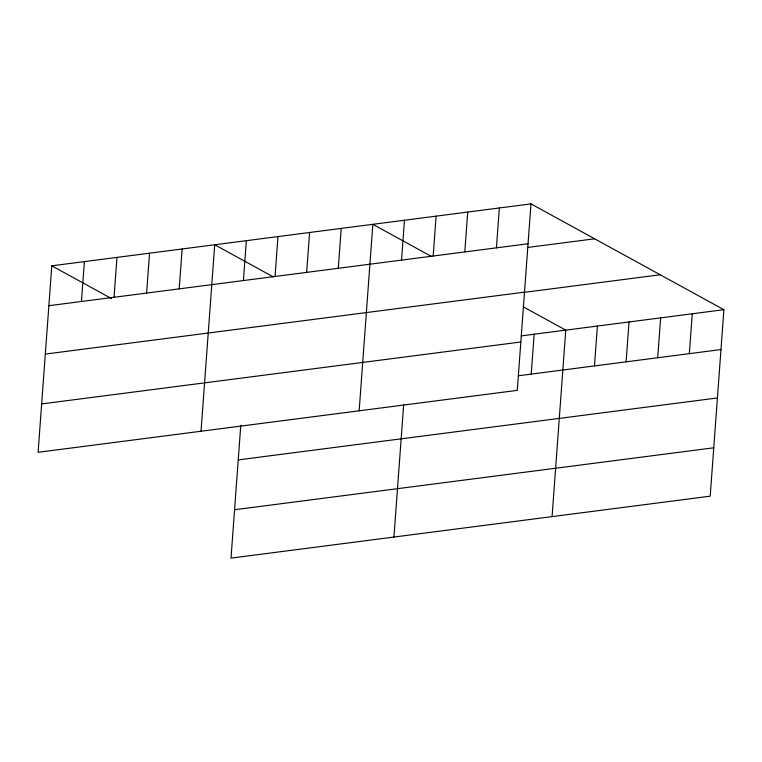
<?xml version="1.0" encoding="UTF-8"?>
<svg xmlns="http://www.w3.org/2000/svg" width="762" height="762" viewBox="0 0 762 762"><rect width="100%" height="100%" fill="white"/><g stroke="black" fill="none" stroke-linecap="round" stroke-linejoin="round"><path stroke-width="1.14" d="M51.797 265.824L38.1 452.304L517.284 390.363L530.981 203.883L51.797 265.824L111.414 298.523M81.448 301.495L84.382 261.614M114.033 297.275L116.967 257.404M146.618 293.065L149.552 253.194M179.203 288.855L182.128 248.974M201.025 431.244L214.713 244.764L273.329 276.911M243.411 280.549L246.345 240.678M240.773 425.339L231.019 558.117L710.203 496.176L723.9 309.696L530.981 203.883M275.044 276.463L277.968 236.591M306.667 272.377L309.591 232.505M338.29 268.291L341.224 228.41M359.15 410.804L372.847 224.323L431.454 256.47M401.545 260.109L404.47 220.237M393.944 537.058L403.698 404.279M433.168 256.022L436.102 216.151M464.801 251.936L467.725 212.055M496.424 247.85L499.348 207.969M531.219 374.104L534.143 334.223M552.079 516.617L565.766 330.137L523.323 306.857M594.465 365.922L597.398 326.05M626.097 361.836L629.021 321.964M657.72 357.749L660.644 317.868M689.343 353.663L692.277 313.782M48.863 305.705L528.047 243.764M527.876 247.431L594.646 238.801M45.31 354.082L524.494 292.141M524.361 292.341L660.235 274.777M521.256 335.89L723.9 309.696M41.653 403.927L520.837 341.986M518.331 375.771L720.976 349.567M238.239 459.896L717.423 397.954M234.572 509.74L713.756 447.799"/></g></svg>
